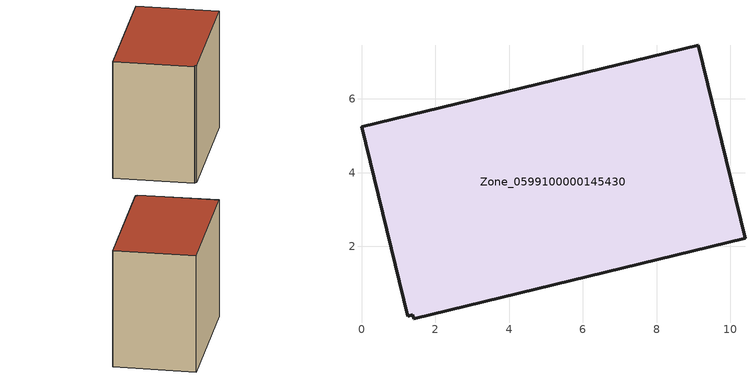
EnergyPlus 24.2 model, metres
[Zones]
Zone_0599100000145430
 floor ground (C_G): 1.39,0.15 1.25,0.11 0,5.24 9.13,7.46 10.4,2.22 1.42,0.03 z0
 wall outside (C_F): 10.4,2.22 9.13,7.46 0,5.24 1.25,0.11 1.39,0.15 1.42,0.03 10.4,2.22 z0:8.01
 roof outside (C_R): 1.42,0.03 10.4,2.22 9.13,7.46 0,5.24 1.25,0.11 1.39,0.15 z8.01
[BUILDING]
Pand.0599100000145430: North Axis=0; Terrain=City; Loads Convergence Tolerance Value=0.04; Temperature Convergence Tolerance Value=0.4; Solar Distribution=FullExterior; Maximum Number of Warmup Days=25; Minimum Number of Warmup Days=1
[Site:Location]
Rotterdam.The.Hague.AP_ZH_NLD Design_Conditions: Latitude=51.96; Longitude=4.45; Time Zone=1; Elevation=-4.5
[SITE:GROUNDTEMPERATURE:BUILDINGSURFACE]
18, 18, 18, 18, 18, 18, 18, 18, 18, 18, 18, 18
[MATERIAL] Thermal Absorptance=0.9; Solar Absorptance=0.7; Visible Absorptance=0.7
Name | Roughness | Thickness | Conductivity | Density | Specific Heat
G.TI.1975-1991 | MediumSmooth | 0.15 | 0.288461 | 540 | 1210
F.TI.1975-1991 | Rough | 0.3 | 0.230769 | 1920 | 840
R.TI.1975-1991 | MediumRough | 0.2 | 0.153846 | 1500 | 1000
[CONSTRUCTION]
C_G: G.TI.1975-1991
C_F: F.TI.1975-1991
C_R: R.TI.1975-1991
[ZONE]
Zone_0599100000145430: Type=1; Multiplier=1; Ceiling Height=Autocalculate; Volume=Autocalculate; Floor Area=autocalculate; Part of Total Floor Area=Yes
[ZONEINFILTRATION:DESIGNFLOWRATE]
Infil_Zone_0599100000145430: Zone or ZoneList or Space or SpaceList=Zone_0599100000145430; Schedule=AlwaysOn; Design Flow Rate Calculation Method=Flow/Area; Flow Rate per Floor Area=0.003; Constant Term Coefficient=1; Temperature Term Coefficient=0; Velocity Term Coefficient=0; Velocity Squared Term Coefficient=0
[HVACTEMPLATE:ZONE:IDEALLOADSAIRSYSTEM]
Zone_0599100000145430: Maximum Heating Supply Air Temperature=50; Minimum Cooling Supply Air Temperature=13; Maximum Heating Supply Air Humidity Ratio=0.0156; Minimum Cooling Supply Air Humidity Ratio=0.0077; Heating Limit=NoLimit; Cooling Limit=NoLimit; Dehumidification Control Type=ConstantSensibleHeatRatio; Cooling Sensible Heat Ratio=0.7; Dehumidification Setpoint=60; Humidification Control Type=None; Humidification Setpoint=30; Outdoor Air Method=None; Outdoor Air Flow Rate per Person=0.00944; Outdoor Air Flow Rate per Zone Floor Area=0; Outdoor Air Flow Rate per Zone=0; Demand Controlled Ventilation Type=None; Outdoor Air Economizer Type=NoEconomizer; Heat Recovery Type=None; Sensible Heat Recovery Effectiveness=0.7; Latent Heat Recovery Effectiveness=0.65
[ZONECONTROL:THERMOSTAT]
ThermostatControl_Zone_0599100000145430: Zone or ZoneList=Zone_0599100000145430; Control Type Schedule=DualSetpointControlType; Control 1=Thermostat_Zone_0599100000145430; Temperature Difference Between Cutout And Setpoint=0
[THERMOSTATSETPOINT:DUALSETPOINT]
Thermostat_Zone_0599100000145430: Heating Setpoint Temperature Schedule=HeatingSetpoint_Zone_0599100000145430; Cooling Setpoint Temperature Schedule=CoolingSetpoint_Zone_0599100000145430
[SCHEDULE:COMPACT]
HeatingSetpoint_Zone_0599100000145430: Through: 12/31, For: AllDays, Until: 24:00, 21
CoolingSetpoint_Zone_0599100000145430: Through: 12/31, For: AllDays, Until: 24:00, 24
DualSetpointControlType: Through: 12/31, For: AllDays, Until: 24:00, 4
AlwaysOn: Through: 12/31, For: AllDays, Until: 24:00, 1
